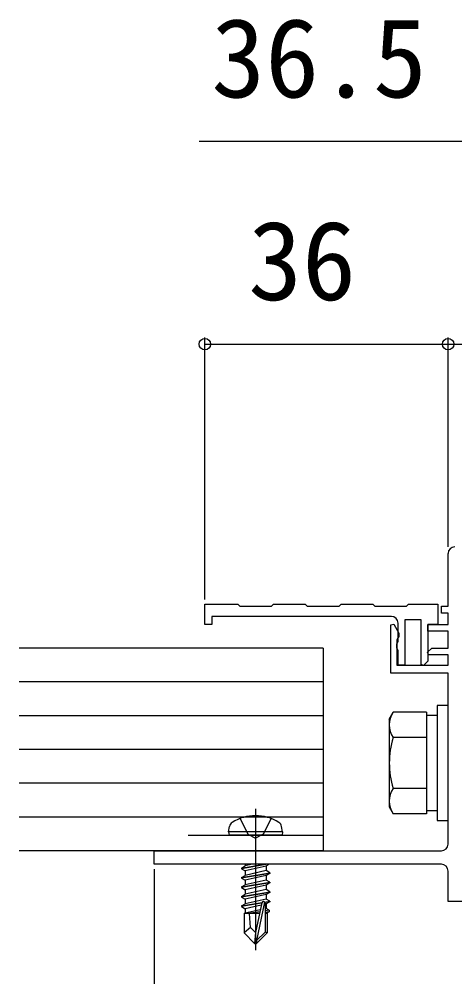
# Model space of a CAD drawing. Units: millimetres, scale not verified. Extents: x -700 to 700, y -1044 to 1038.
# Drawn here: x 467 to 531.5, y 227.6 to 369.4 of the extents above; entities that cross this region are included whole.
import ezdxf
from ezdxf.enums import TextEntityAlignment as Align

# ---------------------------------------------------------------- set-up
doc = ezdxf.new("R2010")
doc.units = ezdxf.units.MM
doc.header["$LTSCALE"] = 6
for name, color, linetype in [('0-2_YKK_11', 7, 'Continuous'), ('0-5_YKK_13', 4, 'Continuous'), ('0-6_YKK_D', 6, 'Continuous')]:
    doc.layers.add(name, color=color, linetype=linetype)
doc.styles.add('ＭＳ ゴシック', font='')
doc.styles.get('ＭＳ ゴシック').set_extended_font_data('MS Gothic')

msp = doc.modelspace()

# ---------------------------------------------------------------- linework, layer by layer
at = {"layer": '0-2_YKK_11'}
for points in [[(530.5, 247.303), (530.5, 272.603), (522, 272.603), (522, 279.733), (522.445, 279.852), (523.2, 278.544), (523.2, 278.003), (523.02, 277.728), (522.9, 277.545), (522.9, 273.803), (530.5, 273.803), (530.5, 275.303), (527.624, 275.303), (527.464, 275.691), (528.076, 276.303), (530.5, 276.303), (530.5, 278.803), (527.5, 278.803), (527.5, 279.803), (530.5, 279.803), (530.5, 281.503), (529.5, 281.503), (529.5, 282.503), (530.5, 282.503), (530.5, 290.303)], [(603.5, 287.803), (603.5, 146.303), (598.5, 146.303), (598.5, 148.303), (601.5, 148.303), (601.5, 238.803), (530.5, 238.803), (530.5, 243.303)], [(522.1, 281.003), (495.5, 281.003), (495.5, 279.803), (494.5, 279.803), (494.5, 282.803), (499.35, 282.803), (499.65, 282.503), (504.35, 282.503), (504.65, 282.803), (509.35, 282.803), (509.65, 282.503), (514.35, 282.503), (514.65, 282.803), (519.35, 282.803), (519.65, 282.503), (524.35, 282.503), (524.65, 282.803), (529, 282.803), (529, 279.803), (527.5, 279.803), (527.5, 274.379), (526.87, 273.749), (526.5, 273.902), (526.5, 280.503), (524.1, 280.503), (524.1, 273.803), (523.1, 273.803), (523.1, 275.956), (522.9, 276.303), (522.9, 276.903), (523.02, 277.143), (523.1, 277.303), (523.1, 280.003)], [(529.5, 244.303), (487, 244.303), (487, 246.303), (529.5, 246.303)]]:
    msp.add_lwpolyline(points, dxfattribs=at)
for centre, start, end in [((531.5, 290.303), 90.00001, 179.99999), ((522.1, 280.003), 0.00001, 89.99999), ((529.5, 247.303), 270.00001, 359.99999), ((529.5, 243.303), 0.00001, 89.99999)]:
    msp.add_arc(centre, 1, start, end, dxfattribs=at)
at = {"layer": '0-5_YKK_13'}
for p, q in [((512, 276.303), (467, 276.303)), ((512, 271.303), (467, 271.303)), ((521.8, 265.803), (522.381, 266.808)), ((527.3, 266.808), (522.381, 266.808)), ((527.3, 266.808), (527.3, 251.797)), ((512, 266.303), (467, 266.303)), ((521.8, 265.803), (521.8, 252.803)), ((528.9, 266.353), (527.3, 266.353)), ((527.3, 263.056), (522.381, 263.056)), ((527.3, 263.303), (527.3, 255.303)), ((512, 261.303), (467, 261.303)), ((512, 256.303), (467, 256.303)), ((527.3, 255.55), (522.381, 255.55)), ((502, 252.503), (502, 231.603)), ((521.8, 252.803), (522.381, 251.797)), ((512, 251.303), (467, 251.303)), ((527.3, 251.797), (522.381, 251.797)), ((527.3, 252.253), (528.9, 252.253)), ((498, 249.103), (498.141, 249.905)), ((506, 249.103), (505.859, 249.905)), ((492, 248.603), (512, 248.603)), ((506, 249.103), (498, 249.103)), ((498, 249.103), (498.088, 248.603)), ((505.912, 248.603), (498.088, 248.603)), ((506, 249.103), (505.912, 248.603)), ((503.8, 244.303), (499.9, 243.653)), ((499.9, 243.753), (503.2, 244.303)), ((499.9, 243.753), (500.45, 244.07)), ((501.479, 244.303), (500.45, 244.07)), ((500.45, 244.303), (500.45, 244.07)), ((503.55, 244.035), (503.55, 243.37)), ((499.9, 243.753), (499.9, 243.653)), ((499.9, 243.653), (500.45, 243.335)), ((499.9, 242.353), (504.1, 243.053)), ((504.1, 242.953), (499.9, 242.253)), ((499.9, 242.353), (500.45, 242.67)), ((503.55, 243.37), (500.45, 242.67)), ((500.45, 243.335), (500.45, 242.67)), ((504.1, 243.053), (503.55, 243.37)), ((503.55, 242.635), (503.55, 241.97)), ((504.1, 243.053), (504.1, 242.953)), ((499.9, 242.353), (499.9, 242.253)), ((499.9, 242.253), (500.45, 241.935)), ((499.9, 240.953), (504.1, 241.653)), ((504.1, 241.553), (499.9, 240.853)), ((499.9, 240.953), (500.45, 241.27)), ((503.55, 241.97), (500.45, 241.27)), ((500.45, 241.935), (500.45, 241.27)), ((504.1, 241.653), (503.55, 241.97)), ((503.55, 241.235), (503.55, 240.57)), ((504.1, 241.653), (504.1, 241.553)), ((499.9, 240.953), (499.9, 240.853)), ((499.9, 240.853), (500.45, 240.535)), ((499.9, 239.553), (504.1, 240.253)), ((504.1, 240.153), (499.9, 239.453)), ((499.9, 239.553), (500.45, 239.87)), ((503.55, 240.57), (500.45, 239.87)), ((500.45, 240.535), (500.45, 239.87)), ((504.1, 240.253), (503.55, 240.57)), ((503.55, 239.835), (503.55, 239.17)), ((504.1, 240.253), (504.1, 240.153)), ((499.9, 239.553), (499.9, 239.453)), ((499.9, 239.453), (500.45, 239.135)), ((499.9, 238.153), (502.926, 238.657)), ((502.898, 238.552), (499.9, 238.053)), ((499.9, 238.153), (500.45, 238.47)), ((503.55, 239.17), (500.45, 238.47)), ((500.45, 239.135), (500.45, 238.47)), ((502.84, 238.275), (500.45, 237.735)), ((502.91, 238.61), (502, 234.224)), ((503.332, 238.725), (502.15, 233.027)), ((503.332, 238.725), (504.1, 238.853)), ((504.1, 238.753), (503.387, 238.634)), ((503.4, 238.554), (503.4, 234.277)), ((504.1, 238.853), (503.55, 239.17)), ((503.55, 238.435), (503.55, 237.77)), ((504.1, 238.853), (504.1, 238.753)), ((499.9, 238.153), (499.9, 238.053)), ((499.9, 238.053), (500.45, 237.735)), ((500.3, 237.003), (500.45, 237.07)), ((500.3, 237.003), (500.3, 234.153)), ((502.576, 237.003), (500.3, 237.003)), ((500.45, 237.735), (500.45, 237.07)), ((502.695, 237.577), (500.45, 237.07)), ((502.635, 237.286), (500.917, 237.003)), ((502.58, 237.019), (502.496, 237.003)), ((503.55, 237.77), (503.397, 237.736)), ((504, 237.511), (503.4, 237.412)), ((504, 237.295), (503.4, 237.178)), ((503.7, 237.003), (503.4, 237.003)), ((504, 237.511), (503.55, 237.77)), ((504, 237.295), (503.7, 237.122)), ((503.7, 237.122), (503.7, 234.153)), ((504, 237.511), (504, 237.295)), ((501.257, 234.956), (500.3, 234.153)), ((501.85, 232.603), (500.3, 234.153)), ((502, 234.224), (501.85, 232.603)), ((502, 234.224), (502, 232.603)), ((503.4, 234.277), (502.15, 233.027)), ((502.15, 232.603), (503.7, 234.153)), ((503.7, 234.153), (503.4, 234.277)), ((501.85, 232.603), (502.15, 232.603)), ((502.15, 233.027), (502.15, 232.603))]:
    msp.add_line(p, q, dxfattribs=at)
for points in [[(512, 276.303), (512, 246.303), (467, 246.303)], [(499.7, 251.082), (500.855, 248.766), (502, 248.157)], [(504.3, 251.082), (503.145, 248.766), (502, 248.157)], [(504.013, 244.303), (503.55, 244.035), (500.45, 243.335)], [(504.1, 242.953), (503.55, 242.635), (500.45, 241.935)], [(504.1, 241.553), (503.55, 241.235), (500.45, 240.535)], [(504.1, 240.153), (503.55, 239.835), (500.45, 239.135)], [(504.1, 238.753), (503.55, 238.435), (503.4, 238.401)], [(502, 234.224), (501.257, 234.956), (501.1, 237.003)]]:
    msp.add_lwpolyline(points, dxfattribs=at)
msp.add_lwpolyline([(530.5, 250.803), (530.5, 267.803), (528.9, 267.803), (528.9, 250.803)], close=True, dxfattribs=at)
for centre, radius, start, end in [((525.123, 264.932), 3.323, 145.61575, 214.38425), ((534.219, 259.303), 12.419, 162.41205, 197.58795), ((525.123, 253.674), 3.323, 145.61575, 214.38425), ((502, 245.003), 6.5, 57.94412, 122.05588), ((499.028, 249.749), 0.9, 122.05588, 170), ((504.972, 249.749), 0.9, 10, 57.94412), ((503.152, 238.554), 0.248, 0, 167.19096)]:
    msp.add_arc(centre, radius, start, end, dxfattribs=at)
at = {"layer": '0-6_YKK_D'}
for p, q in [((494.5, 283.503), (494.5, 322.303)), ((530.5, 291.303), (530.5, 322.303)), ((530.5, 291.303), (530.5, 322.303)), ((494.5, 321.303), (530.5, 321.303)), ((530.5, 321.303), (567, 321.303)), ((487, 243.603), (487, 115.303))]:
    msp.add_line(p, q, dxfattribs=at)
msp.add_lwpolyline([(548.75, 321.303), (536.9, 351.303), (493.627, 351.303)], dxfattribs=at)
for centre in [(494.5, 321.303), (530.5, 321.303), (530.5, 321.303)]:
    msp.add_circle(centre, 0.85, dxfattribs=at)

# ---------------------------------------------------------------- texts
at = {"layer": '0-6_YKK_D', "style": 'ＭＳ ゴシック'}
for s, p in [('36.5', (495.445, 354.303)), ('36', (500.909, 324.303))]:
    msp.add_text(s, height=11.73, dxfattribs=at).set_placement(p, align=Align.BOTTOM_LEFT)

doc.saveas('drawing.dxf')
